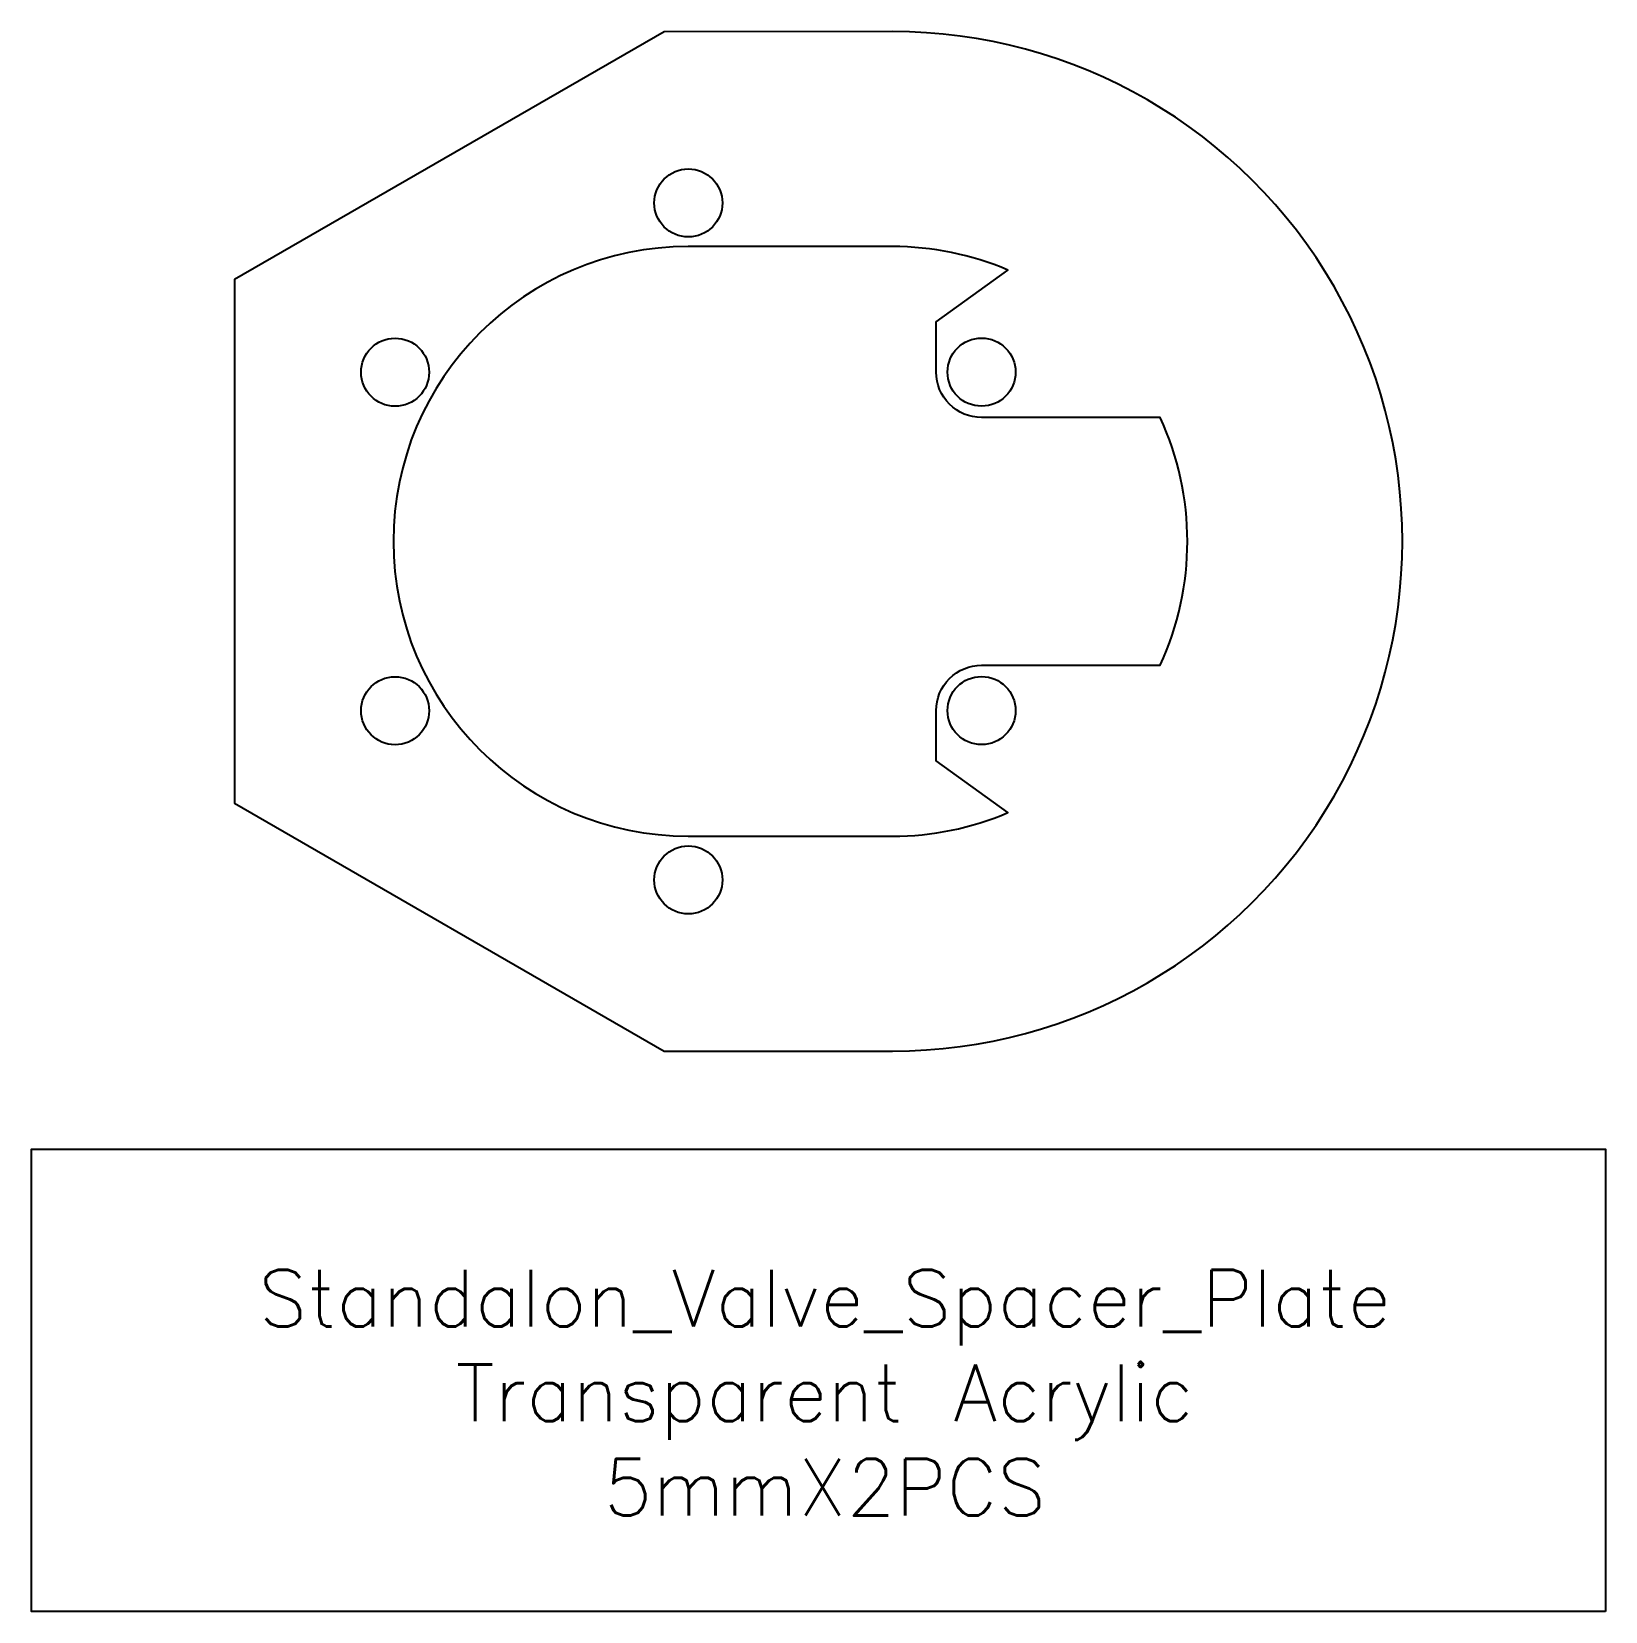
# Model space of a CAD drawing. Header units: millimetres. Extents: x -29 to 40.4, y -47.2 to 22.5.
import ezdxf

# ---------------------------------------------------------------- set-up
doc = ezdxf.new("R2010")
doc.units = ezdxf.units.MM
doc.styles.get("Standard").update_dxf_attribs({"font": 'txt.shx'})

msp = doc.modelspace()

# ---------------------------------------------------------------- linework, layer by layer
msp.add_line((21.99545, 0), (21.99545, 0))
at = {"color": 30}
msp.add_lwpolyline([(8.995693, -22.475155, 1.00001), (8.994746, 22.477239), (-1.076745, 22.473861), (-20.004326, 11.546017), (-20.004326, -11.547994), (-1.075907, -22.476321)], format="xyb", close=True, dxfattribs=at)
msp.add_lwpolyline([(8.995459, -13, 0.10094), (14.086584, -11.96162), (10.921103, -9.681164), (10.921103, -7.461512, -0.414214), (12.921103, -5.461512), (20.792563, -5.461512, 0.220248), (20.792563, 5.461512), (12.921103, 5.461512, -0.414214), (10.921103, 7.461512), (10.921103, 9.681164), (14.086584, 11.96162, 0.10094), (8.995459, 13), (-0.004326, 13, 1), (-0.004326, -13), (8.99545, -13)], format="xyb", dxfattribs=at)
msp.add_lwpolyline([(40.421158, -47.182117), (-28.953842, -47.182117), (-28.953842, -26.795212), (40.421158, -26.795212)], close=True)
for centre in [(-0.004326, 14.920993), (-0.004326, 14.920993), (-12.929755, 7.458493), (-12.929755, 7.458493), (12.921103, 7.461512), (-12.929755, -7.466507), (-12.929755, -7.466507), (12.921103, -7.461512), (-0.004326, -14.929007), (-0.004326, -14.929007)]:
    msp.add_circle(centre, 1.5, dxfattribs=at)

# ---------------------------------------------------------------- texts
at = {"insert": (-19.876461, -32.122593), "char_height": 2.5, "width": 51.785714, "attachment_point": 1}
msp.add_mtext('\\pxqc;Standalon_Valve_Spacer_Plate\\PTransparent Acrylic \\P5mmX2PCS', dxfattribs=at)

doc.saveas('drawing.dxf')
